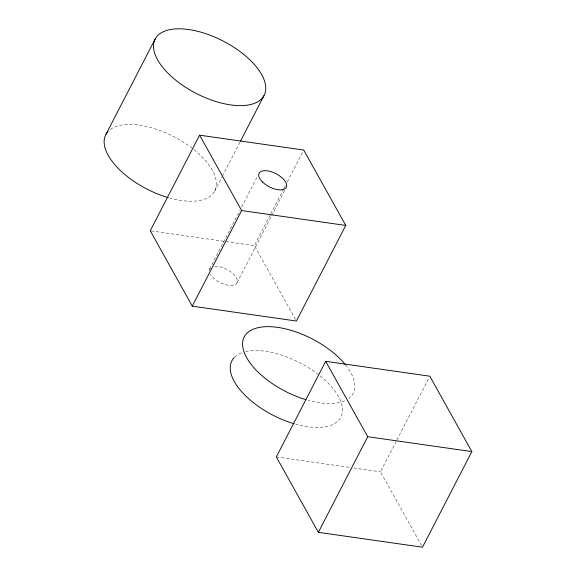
<?xml version="1.0" encoding="UTF-8"?>
<svg xmlns="http://www.w3.org/2000/svg" width="576" height="576" viewBox="0 0 576 576"><rect width="100%" height="100%" fill="white"/><g stroke="black" fill="none" stroke-linecap="round" stroke-linejoin="round"><path stroke-width="0.43" stroke-dasharray="2.88 2.16" d="M214.56 191.362L221.962 177.026M222.372 176.227L240.055 141.97M209.556 269.186L239.99 210.233M241.632 207.043L257.674 175.975M295.531 319.464L254.383 245.65L270.418 214.574M270.828 213.782L283.579 189.079M283.99 188.287L285.631 185.098M287.28 181.908L303.725 150.041M237.096 282.614L284.803 190.195M421.618 545.63L380.47 471.809L396.504 440.741M396.914 439.942L428.99 377.798M151.135 230.897L254.383 245.65M276.336 456.934L350.208 467.489M353.765 468L380.47 471.809M214.697 266.328A15.336 7.366 27.3 0 1 235.152 275.99A15.336 7.366 27.3 0 1 229.766 285.458A15.336 7.366 27.3 0 1 210.312 274.039M209.29 270.706A15.336 7.366 27.3 0 1 211.046 267.415M345.672 365.026A61.33 29.455 27.3 0 1 348.689 398.441M344.534 400.817A61.33 29.455 27.3 0 1 308.174 400.334M245.628 351.605A61.33 29.455 27.3 0 1 335.894 392.35A61.33 29.455 27.3 0 1 295.841 424.238M234.698 357.07A61.33 29.455 27.3 0 1 242.971 352.339M110.304 129.463A61.33 29.455 27.3 0 1 205.538 160.704A61.33 29.455 27.3 0 1 169.754 198.072"/><path stroke-width="0.86" d="M106.013 134.273L155.354 38.671M199.591 135.166L150.25 230.767L192.276 306.158L296.41 321.034L345.758 225.432L303.725 150.041L199.591 135.166L241.625 210.55L345.758 225.432M240.466 141.17L263.909 95.76A61.33 29.455 27.3 0 0 194.947 30.672A61.33 29.455 27.3 0 0 170.042 75.211A61.33 29.455 27.3 0 0 263.909 95.76M192.276 306.158L241.625 210.55M325.678 361.325L276.336 456.934L318.362 532.325L422.496 547.2L471.845 451.591L429.811 376.207L325.678 361.325L367.711 436.716L471.845 451.591M318.362 532.325L367.711 436.716M305.798 399.65A61.33 29.455 27.3 0 1 244.807 353.916A61.33 29.455 27.3 0 1 274.759 327.024A61.33 29.455 27.3 0 1 345.118 364.342M294.257 423.785A61.33 29.455 27.3 0 1 234.187 357.588M168.17 197.618A61.33 29.455 27.3 0 1 108.101 131.422M262.397 181.922A15.336 7.366 27.3 0 0 286.092 187.682A15.336 7.366 27.3 0 0 269.539 171.281A15.336 7.366 27.3 0 0 262.397 181.922"/></g></svg>
